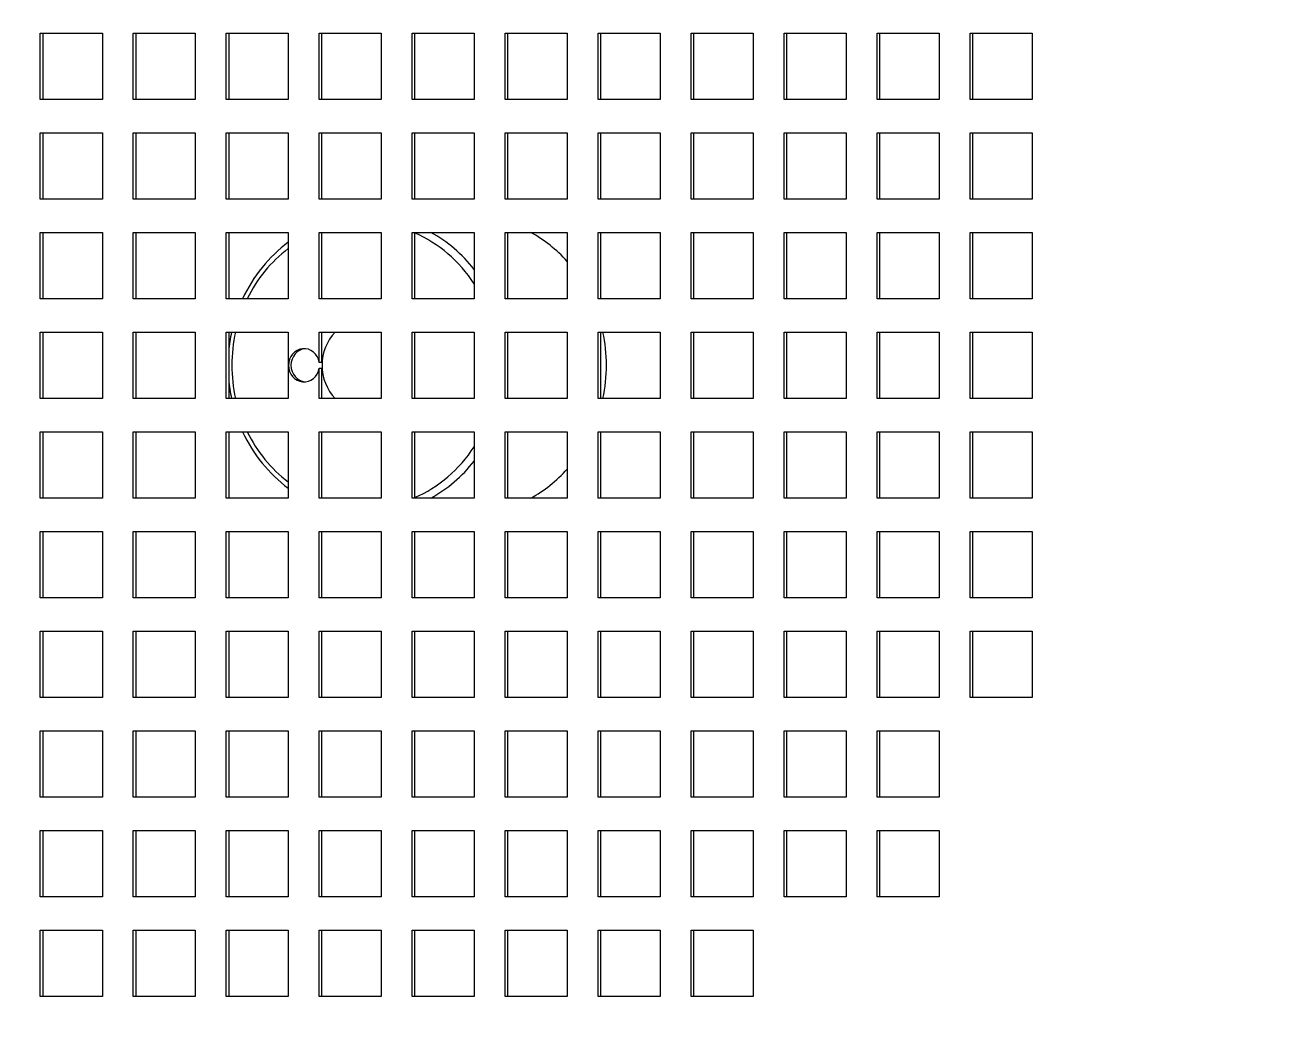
# Model space of a CAD drawing. Header units: millimetres. Extents: x -4172 to 126100, y -2 to 142133.
# Drawn here: x 13328.4 to 13515.3, y 43620.1 to 43768.8 of the extents above; entities that cross this region are included whole.
import ezdxf

# ---------------------------------------------------------------- set-up
doc = ezdxf.new("R2010")
doc.units = ezdxf.units.MM
doc.header["$LTSCALE"] = 100
doc.layers.add('Visible', color=7, linetype='Continuous', lineweight=25)

msp = doc.modelspace()

# ---------------------------------------------------------------- linework, layer by layer
at = {"layer": 'Visible'}
for p, q in [((13330.69, 43757.58), (13330.69, 43767.58)), ((13330.69, 43767.58), (13340.02, 43767.58)), ((13331.05, 43767.58), (13331.05, 43757.58)), ((13340.02, 43767.58), (13340.02, 43757.58)), ((13344.68, 43757.58), (13344.68, 43767.58)), ((13344.68, 43767.58), (13354.01, 43767.58)), ((13345.04, 43767.58), (13345.04, 43757.58)), ((13354.01, 43767.58), (13354.01, 43757.58)), ((13358.67, 43757.58), (13358.67, 43767.58)), ((13358.67, 43767.58), (13368, 43767.58)), ((13359.03, 43767.58), (13359.03, 43757.58)), ((13368, 43767.58), (13368, 43757.58)), ((13372.66, 43757.58), (13372.66, 43767.58)), ((13372.66, 43767.58), (13381.98, 43767.58)), ((13373.02, 43767.58), (13373.02, 43757.58)), ((13381.98, 43767.58), (13381.98, 43757.58)), ((13386.65, 43757.58), (13386.65, 43767.58)), ((13386.65, 43767.58), (13395.97, 43767.58)), ((13387.01, 43767.58), (13387.01, 43757.58)), ((13395.97, 43767.58), (13395.97, 43757.58)), ((13400.64, 43757.58), (13400.64, 43767.58)), ((13400.64, 43767.58), (13409.96, 43767.58)), ((13401, 43767.58), (13401, 43757.58)), ((13409.96, 43767.58), (13409.96, 43757.58)), ((13414.63, 43757.58), (13414.63, 43767.58)), ((13414.63, 43767.58), (13423.95, 43767.58)), ((13414.99, 43767.58), (13414.99, 43757.58)), ((13423.95, 43767.58), (13423.95, 43757.58)), ((13428.61, 43757.58), (13428.61, 43767.58)), ((13428.61, 43767.58), (13437.94, 43767.58)), ((13428.98, 43767.58), (13428.98, 43757.58)), ((13437.94, 43767.58), (13437.94, 43757.58)), ((13442.6, 43757.58), (13442.6, 43767.58)), ((13442.6, 43767.58), (13451.93, 43767.58)), ((13442.96, 43767.58), (13442.96, 43757.58)), ((13451.93, 43767.58), (13451.93, 43757.58)), ((13456.59, 43757.58), (13456.59, 43767.58)), ((13456.59, 43767.58), (13465.92, 43767.58)), ((13456.95, 43767.58), (13456.95, 43757.58)), ((13465.92, 43767.58), (13465.92, 43757.58)), ((13470.58, 43767.58), (13479.91, 43767.58)), ((13470.58, 43757.58), (13470.58, 43767.58)), ((13470.94, 43767.58), (13470.94, 43757.58)), ((13479.91, 43767.58), (13479.91, 43757.58)), ((13340.02, 43757.58), (13330.69, 43757.58)), ((13354.01, 43757.58), (13344.68, 43757.58)), ((13368, 43757.58), (13358.67, 43757.58)), ((13381.98, 43757.58), (13372.66, 43757.58)), ((13395.97, 43757.58), (13386.65, 43757.58)), ((13409.96, 43757.58), (13400.64, 43757.58)), ((13423.95, 43757.58), (13414.63, 43757.58)), ((13437.94, 43757.58), (13428.61, 43757.58)), ((13451.93, 43757.58), (13442.6, 43757.58)), ((13465.92, 43757.58), (13456.59, 43757.58)), ((13479.91, 43757.58), (13470.58, 43757.58)), ((13330.69, 43742.58), (13330.69, 43752.58)), ((13330.69, 43752.58), (13340.02, 43752.58)), ((13331.05, 43752.58), (13331.05, 43742.58)), ((13340.02, 43752.58), (13340.02, 43742.58)), ((13344.68, 43742.58), (13344.68, 43752.58)), ((13344.68, 43752.58), (13354.01, 43752.58)), ((13345.04, 43752.58), (13345.04, 43742.58)), ((13354.01, 43752.58), (13354.01, 43742.58)), ((13358.67, 43742.58), (13358.67, 43752.58)), ((13358.67, 43752.58), (13368, 43752.58)), ((13359.03, 43752.58), (13359.03, 43742.58)), ((13368, 43752.58), (13368, 43742.58)), ((13372.66, 43742.58), (13372.66, 43752.58)), ((13372.66, 43752.58), (13381.98, 43752.58)), ((13373.02, 43752.58), (13373.02, 43742.58)), ((13381.98, 43752.58), (13381.98, 43742.58)), ((13386.65, 43742.58), (13386.65, 43752.58)), ((13386.65, 43752.58), (13395.97, 43752.58)), ((13387.01, 43752.58), (13387.01, 43742.58)), ((13395.97, 43752.58), (13395.97, 43742.58)), ((13400.64, 43742.58), (13400.64, 43752.58)), ((13400.64, 43752.58), (13409.96, 43752.58)), ((13401, 43752.58), (13401, 43742.58)), ((13409.96, 43752.58), (13409.96, 43742.58)), ((13414.63, 43742.58), (13414.63, 43752.58)), ((13414.63, 43752.58), (13423.95, 43752.58)), ((13414.99, 43752.58), (13414.99, 43742.58)), ((13423.95, 43752.58), (13423.95, 43742.58)), ((13428.61, 43742.58), (13428.61, 43752.58)), ((13428.61, 43752.58), (13437.94, 43752.58)), ((13428.98, 43752.58), (13428.98, 43742.58)), ((13437.94, 43752.58), (13437.94, 43742.58)), ((13442.6, 43742.58), (13442.6, 43752.58)), ((13442.6, 43752.58), (13451.93, 43752.58)), ((13442.96, 43752.58), (13442.96, 43742.58)), ((13451.93, 43752.58), (13451.93, 43742.58)), ((13456.59, 43742.58), (13456.59, 43752.58)), ((13456.59, 43752.58), (13465.92, 43752.58)), ((13456.95, 43752.58), (13456.95, 43742.58)), ((13465.92, 43752.58), (13465.92, 43742.58)), ((13470.58, 43752.58), (13479.91, 43752.58)), ((13470.58, 43742.58), (13470.58, 43752.58)), ((13470.94, 43752.58), (13470.94, 43742.58)), ((13479.91, 43752.58), (13479.91, 43742.58)), ((13340.02, 43742.58), (13330.69, 43742.58)), ((13354.01, 43742.58), (13344.68, 43742.58)), ((13368, 43742.58), (13358.67, 43742.58)), ((13381.98, 43742.58), (13372.66, 43742.58)), ((13395.97, 43742.58), (13386.65, 43742.58)), ((13409.96, 43742.58), (13400.64, 43742.58)), ((13423.95, 43742.58), (13414.63, 43742.58)), ((13437.94, 43742.58), (13428.61, 43742.58)), ((13451.93, 43742.58), (13442.6, 43742.58)), ((13465.92, 43742.58), (13456.59, 43742.58)), ((13479.91, 43742.58), (13470.58, 43742.58)), ((13330.69, 43727.58), (13330.69, 43737.58)), ((13330.69, 43737.58), (13340.02, 43737.58)), ((13331.05, 43737.58), (13331.05, 43727.58)), ((13340.02, 43737.58), (13340.02, 43727.58)), ((13344.68, 43727.58), (13344.68, 43737.58)), ((13344.68, 43737.58), (13354.01, 43737.58)), ((13345.04, 43737.58), (13345.04, 43727.58)), ((13354.01, 43737.58), (13354.01, 43727.58)), ((13358.67, 43727.58), (13358.67, 43737.58)), ((13358.67, 43737.58), (13368, 43737.58)), ((13359.03, 43737.58), (13359.03, 43727.58)), ((13368, 43737.58), (13368, 43727.58)), ((13372.66, 43727.58), (13372.66, 43737.58)), ((13372.66, 43737.58), (13381.98, 43737.58)), ((13373.02, 43737.58), (13373.02, 43727.58)), ((13381.98, 43737.58), (13381.98, 43727.58)), ((13386.65, 43727.58), (13386.65, 43737.58)), ((13386.65, 43737.58), (13395.97, 43737.58)), ((13387.01, 43737.58), (13387.01, 43727.58)), ((13395.97, 43737.58), (13395.97, 43727.58)), ((13400.64, 43727.58), (13400.64, 43737.58)), ((13400.64, 43737.58), (13409.96, 43737.58)), ((13401, 43737.58), (13401, 43727.58)), ((13409.96, 43737.58), (13409.96, 43727.58)), ((13414.63, 43727.58), (13414.63, 43737.58)), ((13414.63, 43737.58), (13423.95, 43737.58)), ((13414.99, 43737.58), (13414.99, 43727.58)), ((13423.95, 43737.58), (13423.95, 43727.58)), ((13428.61, 43727.58), (13428.61, 43737.58)), ((13428.61, 43737.58), (13437.94, 43737.58)), ((13428.98, 43737.58), (13428.98, 43727.58)), ((13437.94, 43737.58), (13437.94, 43727.58)), ((13442.6, 43727.58), (13442.6, 43737.58)), ((13442.6, 43737.58), (13451.93, 43737.58)), ((13442.96, 43737.58), (13442.96, 43727.58)), ((13451.93, 43737.58), (13451.93, 43727.58)), ((13456.59, 43727.58), (13456.59, 43737.58)), ((13456.59, 43737.58), (13465.92, 43737.58)), ((13456.95, 43737.58), (13456.95, 43727.58)), ((13465.92, 43737.58), (13465.92, 43727.58)), ((13470.58, 43737.58), (13479.91, 43737.58)), ((13470.58, 43727.58), (13470.58, 43737.58)), ((13470.94, 43737.58), (13470.94, 43727.58)), ((13479.91, 43737.58), (13479.91, 43727.58)), ((13340.02, 43727.58), (13330.69, 43727.58)), ((13354.01, 43727.58), (13344.68, 43727.58)), ((13368, 43727.58), (13358.67, 43727.58)), ((13381.98, 43727.58), (13372.66, 43727.58)), ((13395.97, 43727.58), (13386.65, 43727.58)), ((13409.96, 43727.58), (13400.64, 43727.58)), ((13423.95, 43727.58), (13414.63, 43727.58)), ((13437.94, 43727.58), (13428.61, 43727.58)), ((13451.93, 43727.58), (13442.6, 43727.58)), ((13465.92, 43727.58), (13456.59, 43727.58)), ((13479.91, 43727.58), (13470.58, 43727.58)), ((13330.69, 43722.58), (13340.02, 43722.58)), ((13330.69, 43712.58), (13330.69, 43722.58)), ((13331.05, 43722.58), (13331.05, 43712.58)), ((13340.02, 43722.58), (13340.02, 43712.58)), ((13344.68, 43722.58), (13354.01, 43722.58)), ((13344.68, 43712.58), (13344.68, 43722.58)), ((13345.04, 43722.58), (13345.04, 43712.58)), ((13354.01, 43722.58), (13354.01, 43712.58)), ((13358.67, 43722.58), (13368, 43722.58)), ((13358.67, 43712.58), (13358.67, 43722.58)), ((13359.03, 43722.58), (13359.03, 43712.58)), ((13368, 43722.58), (13368, 43712.58)), ((13372.66, 43718.02), (13372.66, 43722.58)), ((13372.66, 43722.58), (13381.98, 43722.58)), ((13373.02, 43722.58), (13373.02, 43718.02)), ((13381.98, 43722.58), (13381.98, 43712.58)), ((13386.65, 43722.58), (13395.97, 43722.58)), ((13386.65, 43712.58), (13386.65, 43722.58)), ((13387.01, 43722.58), (13387.01, 43712.58)), ((13395.97, 43722.58), (13395.97, 43712.58)), ((13400.64, 43722.58), (13409.96, 43722.58)), ((13400.64, 43712.58), (13400.64, 43722.58)), ((13401, 43722.58), (13401, 43712.58)), ((13409.96, 43722.58), (13409.96, 43712.58)), ((13414.63, 43722.58), (13423.95, 43722.58)), ((13414.63, 43712.58), (13414.63, 43722.58)), ((13414.99, 43722.58), (13414.99, 43712.58)), ((13423.95, 43722.58), (13423.95, 43712.58)), ((13428.61, 43722.58), (13437.94, 43722.58)), ((13428.61, 43712.58), (13428.61, 43722.58)), ((13428.98, 43722.58), (13428.98, 43712.58)), ((13437.94, 43722.58), (13437.94, 43712.58)), ((13442.6, 43722.58), (13451.93, 43722.58)), ((13442.6, 43712.58), (13442.6, 43722.58)), ((13442.96, 43722.58), (13442.96, 43712.58)), ((13451.93, 43722.58), (13451.93, 43712.58)), ((13456.59, 43722.58), (13465.92, 43722.58)), ((13456.59, 43712.58), (13456.59, 43722.58)), ((13456.95, 43722.58), (13456.95, 43712.58)), ((13465.92, 43722.58), (13465.92, 43712.58)), ((13470.58, 43722.58), (13479.91, 43722.58)), ((13470.58, 43712.58), (13470.58, 43722.58)), ((13470.94, 43722.58), (13470.94, 43712.58)), ((13479.91, 43722.58), (13479.91, 43712.58)), ((13373.02, 43718.02), (13372.66, 43718.02)), ((13372.66, 43717.13), (13373.02, 43717.13)), ((13372.66, 43712.58), (13372.66, 43717.13)), ((13373.02, 43717.13), (13373.02, 43712.58)), ((13340.02, 43712.58), (13330.69, 43712.58)), ((13354.01, 43712.58), (13344.68, 43712.58)), ((13368, 43712.58), (13358.67, 43712.58)), ((13381.98, 43712.58), (13372.66, 43712.58)), ((13395.97, 43712.58), (13386.65, 43712.58)), ((13409.96, 43712.58), (13400.64, 43712.58)), ((13423.95, 43712.58), (13414.63, 43712.58)), ((13437.94, 43712.58), (13428.61, 43712.58)), ((13451.93, 43712.58), (13442.6, 43712.58)), ((13465.92, 43712.58), (13456.59, 43712.58)), ((13479.91, 43712.58), (13470.58, 43712.58)), ((13330.69, 43707.58), (13340.02, 43707.58)), ((13330.69, 43697.58), (13330.69, 43707.58)), ((13331.05, 43707.58), (13331.05, 43697.58)), ((13340.02, 43707.58), (13340.02, 43697.58)), ((13344.68, 43707.58), (13354.01, 43707.58)), ((13344.68, 43697.58), (13344.68, 43707.58)), ((13345.04, 43707.58), (13345.04, 43697.58)), ((13354.01, 43707.58), (13354.01, 43697.58)), ((13358.67, 43697.58), (13358.67, 43707.58)), ((13358.67, 43707.58), (13368, 43707.58)), ((13359.03, 43707.58), (13359.03, 43697.58)), ((13368, 43707.58), (13368, 43697.58)), ((13372.66, 43707.58), (13381.98, 43707.58)), ((13372.66, 43697.58), (13372.66, 43707.58)), ((13373.02, 43707.58), (13373.02, 43697.58)), ((13381.98, 43707.58), (13381.98, 43697.58)), ((13386.65, 43707.58), (13395.97, 43707.58)), ((13386.65, 43697.58), (13386.65, 43707.58)), ((13387.01, 43707.58), (13387.01, 43697.58)), ((13395.97, 43707.58), (13395.97, 43697.58)), ((13400.64, 43707.58), (13409.96, 43707.58)), ((13400.64, 43697.58), (13400.64, 43707.58)), ((13401, 43707.58), (13401, 43697.58)), ((13409.96, 43707.58), (13409.96, 43697.58)), ((13414.63, 43707.58), (13423.95, 43707.58)), ((13414.63, 43697.58), (13414.63, 43707.58)), ((13414.99, 43707.58), (13414.99, 43697.58)), ((13423.95, 43707.58), (13423.95, 43697.58)), ((13428.61, 43707.58), (13437.94, 43707.58)), ((13428.61, 43697.58), (13428.61, 43707.58)), ((13428.98, 43707.58), (13428.98, 43697.58)), ((13437.94, 43707.58), (13437.94, 43697.58)), ((13442.6, 43707.58), (13451.93, 43707.58)), ((13442.6, 43697.58), (13442.6, 43707.58)), ((13442.96, 43707.58), (13442.96, 43697.58)), ((13451.93, 43707.58), (13451.93, 43697.58)), ((13456.59, 43707.58), (13465.92, 43707.58)), ((13456.59, 43697.58), (13456.59, 43707.58)), ((13456.95, 43707.58), (13456.95, 43697.58)), ((13465.92, 43707.58), (13465.92, 43697.58)), ((13470.58, 43697.58), (13470.58, 43707.58)), ((13470.58, 43707.58), (13479.91, 43707.58)), ((13470.94, 43707.58), (13470.94, 43697.58)), ((13479.91, 43707.58), (13479.91, 43697.58)), ((13340.02, 43697.58), (13330.69, 43697.58)), ((13354.01, 43697.58), (13344.68, 43697.58)), ((13368, 43697.58), (13358.67, 43697.58)), ((13381.98, 43697.58), (13372.66, 43697.58)), ((13395.97, 43697.58), (13386.65, 43697.58)), ((13409.96, 43697.58), (13400.64, 43697.58)), ((13423.95, 43697.58), (13414.63, 43697.58)), ((13437.94, 43697.58), (13428.61, 43697.58)), ((13451.93, 43697.58), (13442.6, 43697.58)), ((13465.92, 43697.58), (13456.59, 43697.58)), ((13479.91, 43697.58), (13470.58, 43697.58)), ((13330.69, 43692.58), (13340.02, 43692.58)), ((13330.69, 43682.58), (13330.69, 43692.58)), ((13331.05, 43692.58), (13331.05, 43682.58)), ((13340.02, 43692.58), (13340.02, 43682.58)), ((13344.68, 43692.58), (13354.01, 43692.58)), ((13344.68, 43682.58), (13344.68, 43692.58)), ((13345.04, 43692.58), (13345.04, 43682.58)), ((13354.01, 43692.58), (13354.01, 43682.58)), ((13358.67, 43682.58), (13358.67, 43692.58)), ((13358.67, 43692.58), (13368, 43692.58)), ((13359.03, 43692.58), (13359.03, 43682.58)), ((13368, 43692.58), (13368, 43682.58)), ((13372.66, 43692.58), (13381.98, 43692.58)), ((13372.66, 43682.58), (13372.66, 43692.58)), ((13373.02, 43692.58), (13373.02, 43682.58)), ((13381.98, 43692.58), (13381.98, 43682.58)), ((13386.65, 43692.58), (13395.97, 43692.58)), ((13386.65, 43682.58), (13386.65, 43692.58)), ((13387.01, 43692.58), (13387.01, 43682.58)), ((13395.97, 43692.58), (13395.97, 43682.58)), ((13400.64, 43692.58), (13409.96, 43692.58)), ((13400.64, 43682.58), (13400.64, 43692.58)), ((13401, 43692.58), (13401, 43682.58)), ((13409.96, 43692.58), (13409.96, 43682.58)), ((13414.63, 43692.58), (13423.95, 43692.58)), ((13414.63, 43682.58), (13414.63, 43692.58)), ((13414.99, 43692.58), (13414.99, 43682.58)), ((13423.95, 43692.58), (13423.95, 43682.58)), ((13428.61, 43692.58), (13437.94, 43692.58)), ((13428.61, 43682.58), (13428.61, 43692.58)), ((13428.98, 43692.58), (13428.98, 43682.58)), ((13437.94, 43692.58), (13437.94, 43682.58)), ((13442.6, 43692.58), (13451.93, 43692.58)), ((13442.6, 43682.58), (13442.6, 43692.58)), ((13442.96, 43692.58), (13442.96, 43682.58)), ((13451.93, 43692.58), (13451.93, 43682.58)), ((13456.59, 43692.58), (13465.92, 43692.58)), ((13456.59, 43682.58), (13456.59, 43692.58)), ((13456.95, 43692.58), (13456.95, 43682.58)), ((13465.92, 43692.58), (13465.92, 43682.58)), ((13470.58, 43682.58), (13470.58, 43692.58)), ((13470.58, 43692.58), (13479.91, 43692.58)), ((13470.94, 43692.58), (13470.94, 43682.58)), ((13479.91, 43692.58), (13479.91, 43682.58)), ((13340.02, 43682.58), (13330.69, 43682.58)), ((13354.01, 43682.58), (13344.68, 43682.58)), ((13368, 43682.58), (13358.67, 43682.58)), ((13381.98, 43682.58), (13372.66, 43682.58)), ((13395.97, 43682.58), (13386.65, 43682.58)), ((13409.96, 43682.58), (13400.64, 43682.58)), ((13423.95, 43682.58), (13414.63, 43682.58)), ((13437.94, 43682.58), (13428.61, 43682.58)), ((13451.93, 43682.58), (13442.6, 43682.58)), ((13465.92, 43682.58), (13456.59, 43682.58)), ((13479.91, 43682.58), (13470.58, 43682.58)), ((13330.69, 43677.58), (13340.02, 43677.58)), ((13330.69, 43667.58), (13330.69, 43677.58)), ((13331.05, 43677.58), (13331.05, 43667.58)), ((13340.02, 43677.58), (13340.02, 43667.58)), ((13344.68, 43677.58), (13354.01, 43677.58)), ((13344.68, 43667.58), (13344.68, 43677.58)), ((13345.04, 43677.58), (13345.04, 43667.58)), ((13354.01, 43677.58), (13354.01, 43667.58)), ((13358.67, 43667.58), (13358.67, 43677.58)), ((13358.67, 43677.58), (13368, 43677.58)), ((13359.03, 43677.58), (13359.03, 43667.58)), ((13368, 43677.58), (13368, 43667.58)), ((13372.66, 43677.58), (13381.98, 43677.58)), ((13372.66, 43667.58), (13372.66, 43677.58)), ((13373.02, 43677.58), (13373.02, 43667.58)), ((13381.98, 43677.58), (13381.98, 43667.58)), ((13386.65, 43677.58), (13395.97, 43677.58)), ((13386.65, 43667.58), (13386.65, 43677.58)), ((13387.01, 43677.58), (13387.01, 43667.58)), ((13395.97, 43677.58), (13395.97, 43667.58)), ((13400.64, 43677.58), (13409.96, 43677.58)), ((13400.64, 43667.58), (13400.64, 43677.58)), ((13401, 43677.58), (13401, 43667.58)), ((13409.96, 43677.58), (13409.96, 43667.58)), ((13414.63, 43677.58), (13423.95, 43677.58)), ((13414.63, 43667.58), (13414.63, 43677.58)), ((13414.99, 43677.58), (13414.99, 43667.58)), ((13423.95, 43677.58), (13423.95, 43667.58)), ((13428.61, 43677.58), (13437.94, 43677.58)), ((13428.61, 43667.58), (13428.61, 43677.58)), ((13428.98, 43677.58), (13428.98, 43667.58)), ((13437.94, 43677.58), (13437.94, 43667.58)), ((13442.6, 43677.58), (13451.93, 43677.58)), ((13442.6, 43667.58), (13442.6, 43677.58)), ((13442.96, 43677.58), (13442.96, 43667.58)), ((13451.93, 43677.58), (13451.93, 43667.58)), ((13456.59, 43677.58), (13465.92, 43677.58)), ((13456.59, 43667.58), (13456.59, 43677.58)), ((13456.95, 43677.58), (13456.95, 43667.58)), ((13465.92, 43677.58), (13465.92, 43667.58)), ((13470.58, 43667.58), (13470.58, 43677.58)), ((13470.58, 43677.58), (13479.91, 43677.58)), ((13470.94, 43677.58), (13470.94, 43667.58)), ((13479.91, 43677.58), (13479.91, 43667.58)), ((13340.02, 43667.58), (13330.69, 43667.58)), ((13354.01, 43667.58), (13344.68, 43667.58)), ((13368, 43667.58), (13358.67, 43667.58)), ((13381.98, 43667.58), (13372.66, 43667.58)), ((13395.97, 43667.58), (13386.65, 43667.58)), ((13409.96, 43667.58), (13400.64, 43667.58)), ((13423.95, 43667.58), (13414.63, 43667.58)), ((13437.94, 43667.58), (13428.61, 43667.58)), ((13451.93, 43667.58), (13442.6, 43667.58)), ((13465.92, 43667.58), (13456.59, 43667.58)), ((13479.91, 43667.58), (13470.58, 43667.58)), ((13330.69, 43662.58), (13340.02, 43662.58)), ((13330.69, 43652.58), (13330.69, 43662.58)), ((13331.05, 43662.58), (13331.05, 43652.58)), ((13340.02, 43662.58), (13340.02, 43652.58)), ((13344.68, 43652.58), (13344.68, 43662.58)), ((13344.68, 43662.58), (13354.01, 43662.58)), ((13345.04, 43662.58), (13345.04, 43652.58)), ((13354.01, 43662.58), (13354.01, 43652.58)), ((13358.67, 43662.58), (13368, 43662.58)), ((13358.67, 43652.58), (13358.67, 43662.58)), ((13359.03, 43662.58), (13359.03, 43652.58)), ((13368, 43662.58), (13368, 43652.58)), ((13372.66, 43662.58), (13381.98, 43662.58)), ((13372.66, 43652.58), (13372.66, 43662.58)), ((13373.02, 43662.58), (13373.02, 43652.58)), ((13381.98, 43662.58), (13381.98, 43652.58)), ((13386.65, 43662.58), (13395.97, 43662.58)), ((13386.65, 43652.58), (13386.65, 43662.58)), ((13387.01, 43662.58), (13387.01, 43652.58)), ((13395.97, 43662.58), (13395.97, 43652.58)), ((13400.64, 43652.58), (13400.64, 43662.58)), ((13400.64, 43662.58), (13409.96, 43662.58)), ((13401, 43662.58), (13401, 43652.58)), ((13409.96, 43662.58), (13409.96, 43652.58)), ((13414.63, 43662.58), (13423.95, 43662.58)), ((13414.63, 43652.58), (13414.63, 43662.58)), ((13414.99, 43662.58), (13414.99, 43652.58)), ((13423.95, 43662.58), (13423.95, 43652.58)), ((13428.61, 43652.58), (13428.61, 43662.58)), ((13428.61, 43662.58), (13437.94, 43662.58)), ((13428.98, 43662.58), (13428.98, 43652.58)), ((13437.94, 43662.58), (13437.94, 43652.58)), ((13442.6, 43662.58), (13451.93, 43662.58)), ((13442.6, 43652.58), (13442.6, 43662.58)), ((13442.96, 43662.58), (13442.96, 43652.58)), ((13451.93, 43662.58), (13451.93, 43652.58)), ((13456.59, 43662.58), (13465.92, 43662.58)), ((13456.59, 43652.58), (13456.59, 43662.58)), ((13456.95, 43662.58), (13456.95, 43652.58)), ((13465.92, 43662.58), (13465.92, 43652.58)), ((13340.02, 43652.58), (13330.69, 43652.58)), ((13354.01, 43652.58), (13344.68, 43652.58)), ((13368, 43652.58), (13358.67, 43652.58)), ((13381.98, 43652.58), (13372.66, 43652.58)), ((13395.97, 43652.58), (13386.65, 43652.58)), ((13409.96, 43652.58), (13400.64, 43652.58)), ((13423.95, 43652.58), (13414.63, 43652.58)), ((13437.94, 43652.58), (13428.61, 43652.58)), ((13451.93, 43652.58), (13442.6, 43652.58)), ((13465.92, 43652.58), (13456.59, 43652.58)), ((13330.69, 43647.58), (13340.02, 43647.58)), ((13330.69, 43637.58), (13330.69, 43647.58)), ((13331.05, 43647.58), (13331.05, 43637.58)), ((13340.02, 43647.58), (13340.02, 43637.58)), ((13344.68, 43637.58), (13344.68, 43647.58)), ((13344.68, 43647.58), (13354.01, 43647.58)), ((13345.04, 43647.58), (13345.04, 43637.58)), ((13354.01, 43647.58), (13354.01, 43637.58)), ((13358.67, 43647.58), (13368, 43647.58)), ((13358.67, 43637.58), (13358.67, 43647.58)), ((13359.03, 43647.58), (13359.03, 43637.58)), ((13368, 43647.58), (13368, 43637.58)), ((13372.66, 43647.58), (13381.98, 43647.58)), ((13372.66, 43637.58), (13372.66, 43647.58)), ((13373.02, 43647.58), (13373.02, 43637.58)), ((13381.98, 43647.58), (13381.98, 43637.58)), ((13386.65, 43647.58), (13395.97, 43647.58)), ((13386.65, 43637.58), (13386.65, 43647.58)), ((13387.01, 43647.58), (13387.01, 43637.58)), ((13395.97, 43647.58), (13395.97, 43637.58)), ((13400.64, 43637.58), (13400.64, 43647.58)), ((13400.64, 43647.58), (13409.96, 43647.58)), ((13401, 43647.58), (13401, 43637.58)), ((13409.96, 43647.58), (13409.96, 43637.58)), ((13414.63, 43647.58), (13423.95, 43647.58)), ((13414.63, 43637.58), (13414.63, 43647.58)), ((13414.99, 43647.58), (13414.99, 43637.58)), ((13423.95, 43647.58), (13423.95, 43637.58)), ((13428.61, 43637.58), (13428.61, 43647.58)), ((13428.61, 43647.58), (13437.94, 43647.58)), ((13428.98, 43647.58), (13428.98, 43637.58)), ((13437.94, 43647.58), (13437.94, 43637.58)), ((13442.6, 43647.58), (13451.93, 43647.58)), ((13442.6, 43637.58), (13442.6, 43647.58)), ((13442.96, 43647.58), (13442.96, 43637.58)), ((13451.93, 43647.58), (13451.93, 43637.58)), ((13456.59, 43647.58), (13465.92, 43647.58)), ((13456.59, 43637.58), (13456.59, 43647.58)), ((13456.95, 43647.58), (13456.95, 43637.58)), ((13465.92, 43647.58), (13465.92, 43637.58)), ((13340.02, 43637.58), (13330.69, 43637.58)), ((13354.01, 43637.58), (13344.68, 43637.58)), ((13368, 43637.58), (13358.67, 43637.58)), ((13381.98, 43637.58), (13372.66, 43637.58)), ((13395.97, 43637.58), (13386.65, 43637.58)), ((13409.96, 43637.58), (13400.64, 43637.58)), ((13423.95, 43637.58), (13414.63, 43637.58)), ((13437.94, 43637.58), (13428.61, 43637.58)), ((13451.93, 43637.58), (13442.6, 43637.58)), ((13465.92, 43637.58), (13456.59, 43637.58)), ((13330.69, 43632.58), (13340.02, 43632.58)), ((13330.69, 43622.58), (13330.69, 43632.58)), ((13331.05, 43632.58), (13331.05, 43622.58)), ((13340.02, 43632.58), (13340.02, 43622.58)), ((13344.68, 43632.58), (13354.01, 43632.58)), ((13344.68, 43622.58), (13344.68, 43632.58)), ((13345.04, 43632.58), (13345.04, 43622.58)), ((13354.01, 43632.58), (13354.01, 43622.58)), ((13358.67, 43632.58), (13368, 43632.58)), ((13358.67, 43622.58), (13358.67, 43632.58)), ((13359.03, 43632.58), (13359.03, 43622.58)), ((13368, 43632.58), (13368, 43622.58)), ((13372.66, 43632.58), (13381.98, 43632.58)), ((13372.66, 43622.58), (13372.66, 43632.58)), ((13373.02, 43632.58), (13373.02, 43622.58)), ((13381.98, 43632.58), (13381.98, 43622.58)), ((13386.65, 43622.58), (13386.65, 43632.58)), ((13386.65, 43632.58), (13395.97, 43632.58)), ((13387.01, 43632.58), (13387.01, 43622.58)), ((13395.97, 43632.58), (13395.97, 43622.58)), ((13400.64, 43622.58), (13400.64, 43632.58)), ((13400.64, 43632.58), (13409.96, 43632.58)), ((13401, 43632.58), (13401, 43622.58)), ((13409.96, 43632.58), (13409.96, 43622.58)), ((13414.63, 43622.58), (13414.63, 43632.58)), ((13414.63, 43632.58), (13423.95, 43632.58)), ((13414.99, 43632.58), (13414.99, 43622.58)), ((13423.95, 43632.58), (13423.95, 43622.58)), ((13428.61, 43632.58), (13437.94, 43632.58)), ((13428.61, 43622.58), (13428.61, 43632.58)), ((13428.98, 43632.58), (13428.98, 43622.58)), ((13437.94, 43632.58), (13437.94, 43622.58)), ((13340.02, 43622.58), (13330.69, 43622.58)), ((13354.01, 43622.58), (13344.68, 43622.58)), ((13368, 43622.58), (13358.67, 43622.58)), ((13381.98, 43622.58), (13372.66, 43622.58)), ((13395.97, 43622.58), (13386.65, 43622.58)), ((13409.96, 43622.58), (13400.64, 43622.58)), ((13423.95, 43622.58), (13414.63, 43622.58)), ((13437.94, 43622.58), (13428.61, 43622.58))]:
    msp.add_line(p, q, dxfattribs=at)
for centre, major_axis, ratio, start_param, end_param in [((13461.26, 43717.58), (0, 481.5), 0.764292, 0.18649, 3.049971), ((13461.26, 43717.58), (0, -476.5), 0.764292, 3.260217, 6.201394), ((13562.74, 43717.58), (0, 476.5), 0.932595, 0.125832, 2.872934), ((13556.24, 43717.58), (0, 461), 0.932595, 0.023162, 2.902935), ((13379.53, 43717.58), (0, 21.47), 0.932595, 5.320113, 5.900607), ((13379.89, 43717.58), (0, 22.47), 0.932595, 5.408717, 5.809466), ((13394.91, 43717.58), (0, -22.47), 0.932595, 2.340276, 2.667873), ((13379.89, 43717.58), (0, -22.47), 0.932595, 3.745197, 4.251283), ((13379.53, 43717.58), (0, 21.47), 0.932595, 0.613856, 1.086419), ((13379.89, 43717.58), (0, -22.47), 0.932595, 4.488042, 4.615736), ((13379.53, 43717.58), (0, 21.47), 0.932595, 1.335811, 1.805782), ((13379.53, 43717.58), (0, 6.92), 0.932595, 0.762944, 2.378648), ((13394.91, 43717.58), (0, -22.47), 0.932595, 1.34645, 1.795143), ((13370.36, 43717.58), (0, -2.5), 0.932595, 1.749921, 7.674857), ((13370.73, 43717.58), (0, 2.5), 0.932595, 0.07748, 3.064113), ((13379.89, 43717.58), (0, -22.47), 0.932595, 4.809042, 4.936736), ((13379.89, 43717.58), (0, -22.47), 0.932595, 5.173495, 5.679581), ((13379.53, 43717.58), (0, 21.47), 0.932595, 2.055174, 2.527737), ((13379.53, 43717.58), (0, -21.47), 0.932595, 0.382578, 0.963072), ((13379.89, 43717.58), (0, 22.47), 0.932595, 3.615312, 4.016061), ((13394.91, 43717.58), (0, -22.47), 0.932595, 0.473719, 0.801317)]:
    msp.add_ellipse(centre, major_axis=major_axis, ratio=ratio, start_param=start_param, end_param=end_param, dxfattribs=at)

doc.saveas('drawing.dxf')
